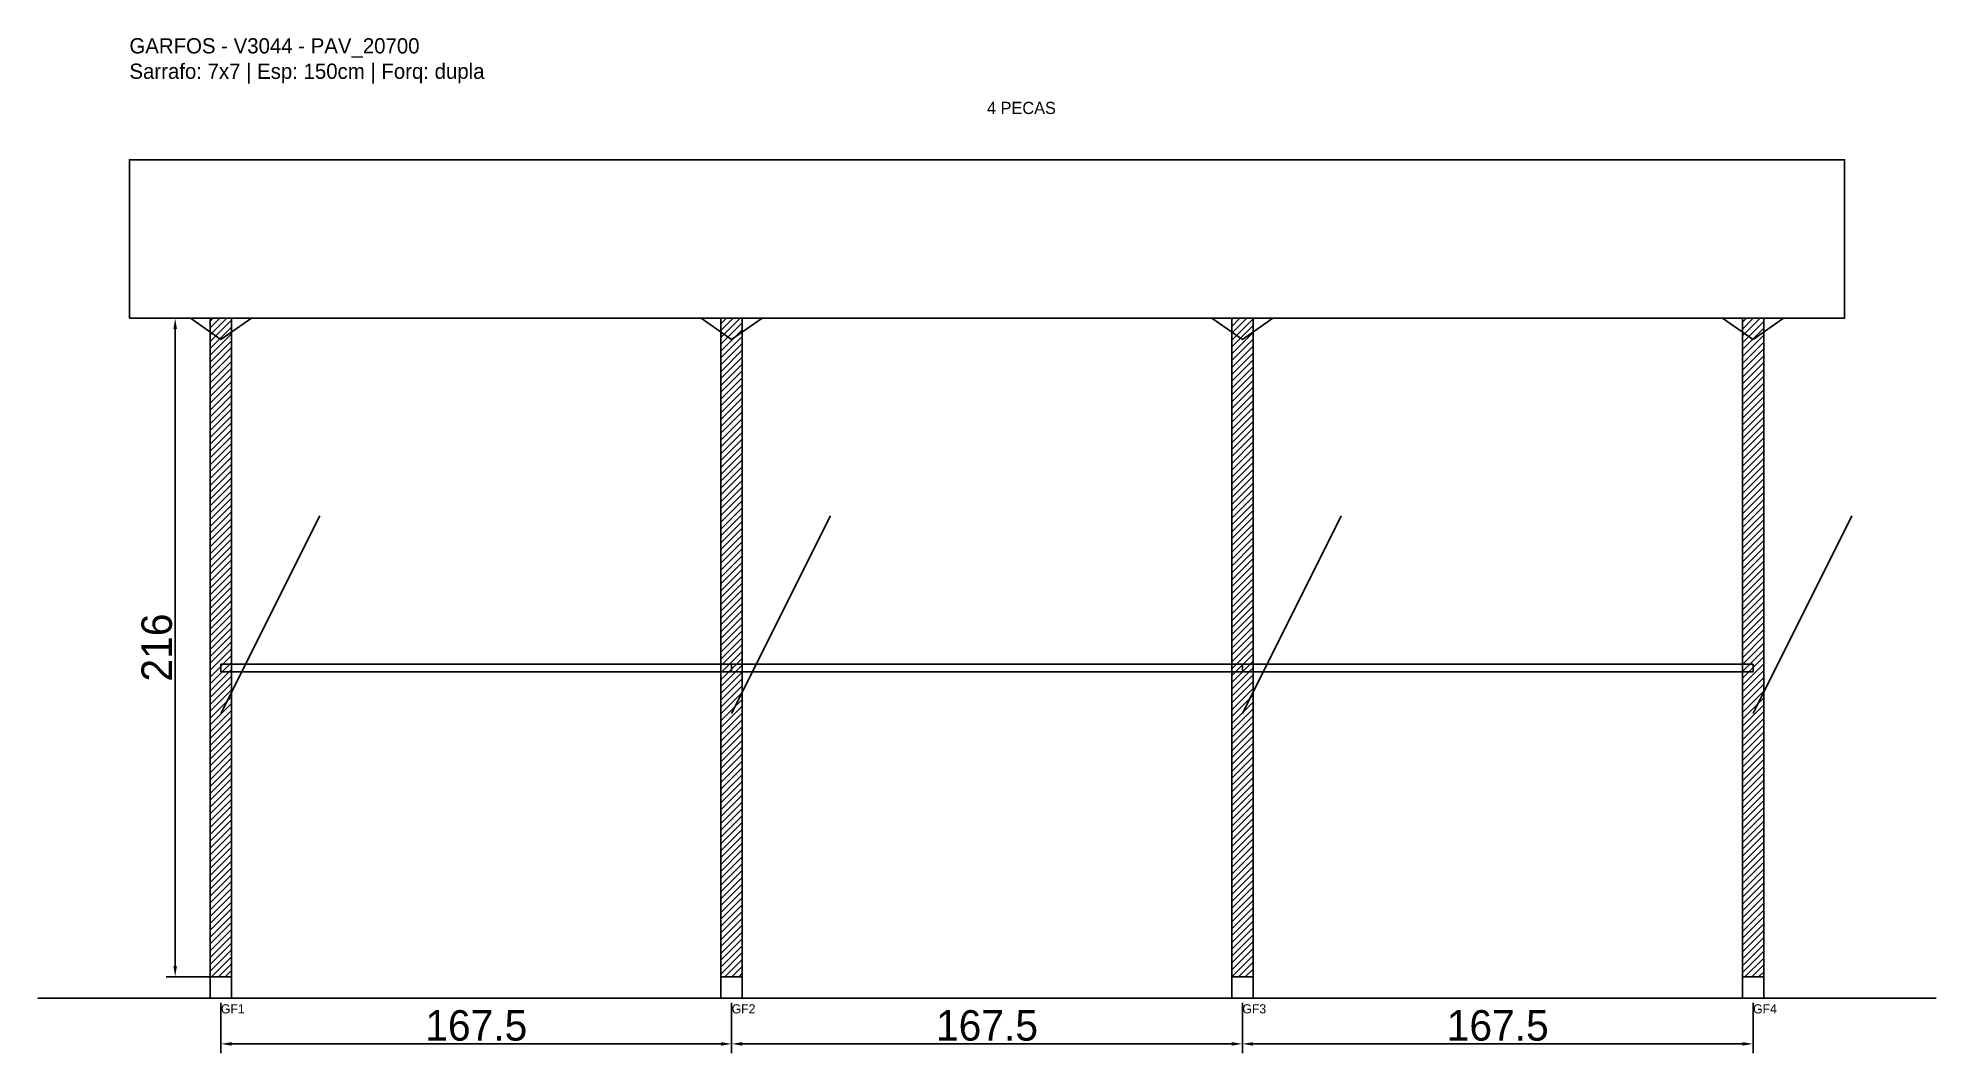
# Model space of a CAD drawing. Header units: metres. Extents: x -30 to 592, y -25 to 308.
import ezdxf

# ---------------------------------------------------------------- set-up
doc = ezdxf.new("R2010")
doc.units = ezdxf.units.M
for name, color, linetype in [('BARRA_ANCORAGEM', 1, 'Continuous'), ('COTA', 241, 'Continuous'), ('GARFOS OK', 3, 'Continuous'), ('NOME DA VIGA', 6, 'Continuous'), ('SARR_7x7', 40, 'Continuous'), ('TIRAS REESCORAMENTO', 252, 'Continuous'), ('VIGAS', 3, 'Continuous')]:
    doc.layers.add(name, color=color, linetype=linetype)
doc.dimstyles.new('EZ DXF', dxfattribs={"dimtxt": 10, "dimasz": 3.5, "dimexe": 3, "dimexo": 1.5, "dimgap": 1, "dimtad": 1, "dimdec": 1, "dimdsep": 46, "dimcen": 2.5, "dimazin": 3, "dimtfac": 1, "dimtmove": 0, "dimatfit": 3})

msp = doc.modelspace()

# ---------------------------------------------------------------- hatches: boundary and pattern name
at = {"layer": 'COTA'}
h = msp.add_hatch(dxfattribs=at)
h.set_pattern_fill('ANSI31', scale=0.5)
h.paths.add_polyline_path([(26.5, 0), (33.5, 0), (33.5, 216), (26.5, 216)])
h = msp.add_hatch(dxfattribs=at)
h.set_pattern_fill('ANSI31', scale=0.5)
h.paths.add_polyline_path([(194, 0), (201, 0), (201, 216), (194, 216)])
h = msp.add_hatch(dxfattribs=at)
h.set_pattern_fill('ANSI31', scale=0.5)
h.paths.add_polyline_path([(361.5, 0), (368.5, 0), (368.5, 216), (361.5, 216)])
h = msp.add_hatch(dxfattribs=at)
h.set_pattern_fill('ANSI31', scale=0.5)
h.paths.add_polyline_path([(529, 0), (536, 0), (536, 216), (529, 216)])

# ---------------------------------------------------------------- linework, layer by layer
at = {"layer": 'BARRA_ANCORAGEM'}
for p, q in [((30, 86.4), (62.4, 151.2)), ((197.5, 86.4), (229.9, 151.2)), ((365, 86.4), (397.4, 151.2)), ((532.5, 86.4), (564.9, 151.2))]:
    msp.add_line(p, q, dxfattribs=at)
at = {"layer": 'GARFOS OK'}
for p, q in [((30, 209), (20, 216)), ((20, 216), (40, 216)), ((30, 209), (40, 216)), ((197.5, 209), (187.5, 216)), ((187.5, 216), (207.5, 216)), ((197.5, 209), (207.5, 216)), ((365, 209), (355, 216)), ((355, 216), (375, 216)), ((365, 209), (375, 216)), ((532.5, 209), (522.5, 216)), ((522.5, 216), (542.5, 216)), ((532.5, 209), (542.5, 216))]:
    msp.add_line(p, q, dxfattribs=at)
at = {"layer": 'GARFOS OK', "linetype": 'CONTINUOUS'}
msp.add_line((-30, -7), (592.5, -7), dxfattribs=at)
at = {"layer": 'GARFOS OK'}
for points in [[(26.5, 0), (33.5, 0), (33.5, 216), (26.5, 216), (26.5, 0)], [(194, 0), (201, 0), (201, 216), (194, 216), (194, 0)], [(361.5, 0), (368.5, 0), (368.5, 216), (361.5, 216), (361.5, 0)], [(529, 0), (536, 0), (536, 216), (529, 216), (529, 0)]]:
    msp.add_lwpolyline(points, dxfattribs=at)
at = {"layer": 'SARR_7x7'}
for points in [[(26.5, -7), (33.5, -7), (33.5, 0), (26.5, 0), (26.5, -7)], [(194, -7), (201, -7), (201, 0), (194, 0), (194, -7)], [(361.5, -7), (368.5, -7), (368.5, 0), (361.5, 0), (361.5, -7)], [(529, -7), (536, -7), (536, 0), (529, 0), (529, -7)]]:
    msp.add_lwpolyline(points, dxfattribs=at)
at = {"layer": 'TIRAS REESCORAMENTO'}
for points in [[(30, 100), (197.5, 100), (197.5, 102.5), (30, 102.5), (30, 100)], [(197.5, 100), (365, 100), (365, 102.5), (197.5, 102.5), (197.5, 100)], [(365, 100), (532.5, 100), (532.5, 102.5), (365, 102.5), (365, 100)]]:
    msp.add_lwpolyline(points, dxfattribs=at)
at = {"layer": 'VIGAS'}
msp.add_lwpolyline([(0, 216), (562.5, 216), (562.5, 268), (0, 268), (0, 216)], dxfattribs=at)

# ---------------------------------------------------------------- texts
at = {"layer": 'NOME DA VIGA'}
for s, height, p in [('4 PECAS', 4, (281.25, 283)), ('GF1', 3, (30, -12)), ('GF2', 3, (197.5, -12)), ('GF3', 3, (365, -12)), ('GF4', 3, (532.5, -12))]:
    msp.add_text(s, height=height, dxfattribs=at).set_placement(p)
at = {"layer": 'NOME DA VIGA', "insert": (0, 293), "char_height": 5, "attachment_point": 7}
msp.add_mtext('GARFOS - V3044 - PAV_20700\\PSarrafo: 7x7 | Esp: 150cm | Forq: dupla', dxfattribs=at)

# ---------------------------------------------------------------- dimensions: what is measured, and where the dimension line sits
at = {"layer": 'COTA'}
msp.add_linear_dim(base=(15, 0), p1=(30, 0), p2=(30, 216), angle=90, dimstyle='EZ DXF', dxfattribs=at).render()
for base, p1, p2 in [((30, -22), (30, -7), (197.5, -7)), ((197.5, -22), (197.5, -7), (365, -7)), ((365, -22), (365, -7), (532.5, -7))]:
    msp.add_linear_dim(base=base, p1=p1, p2=p2, dimstyle='EZ DXF', dxfattribs=at).render()

doc.saveas('drawing.dxf')
